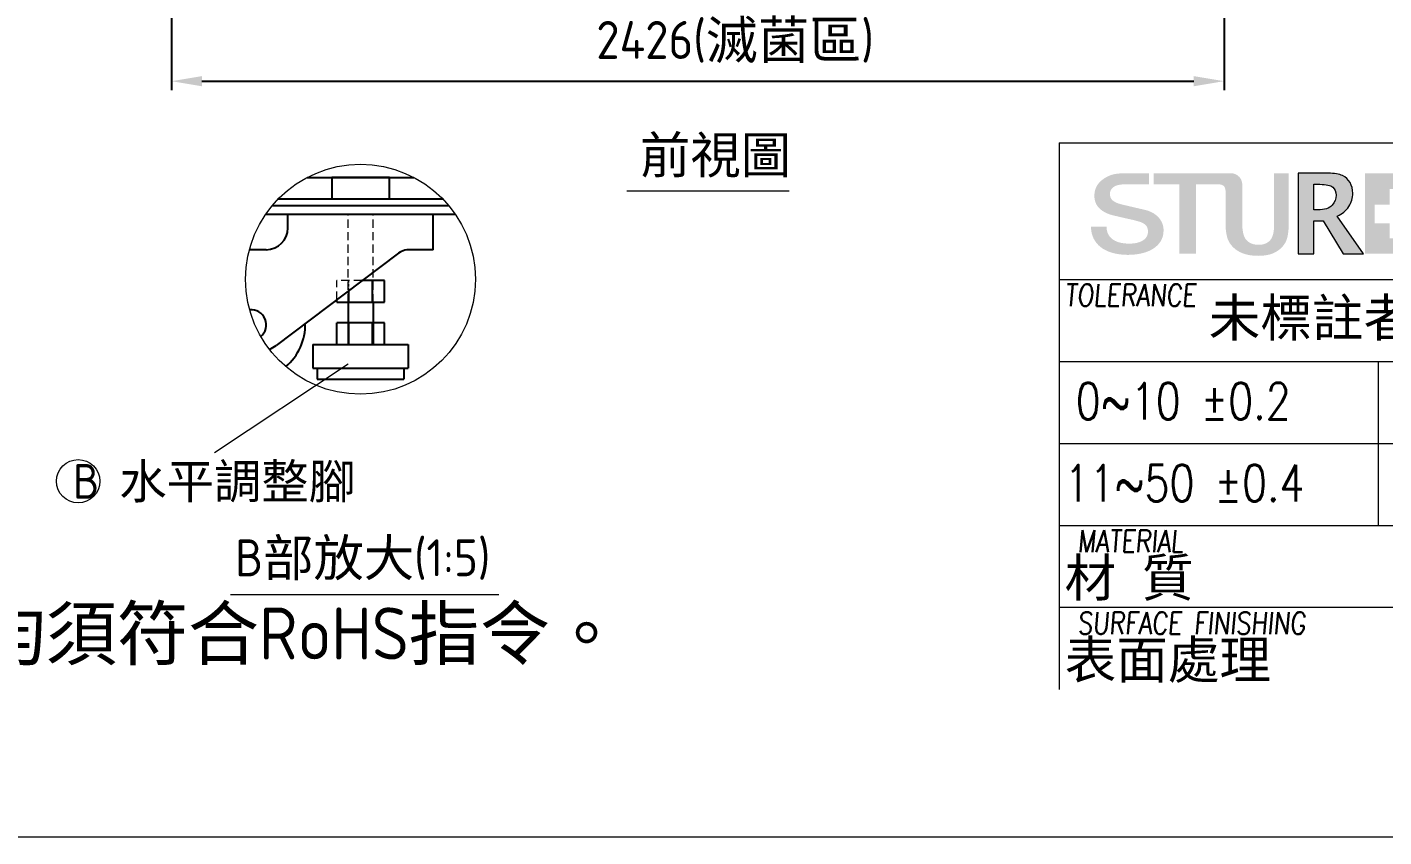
# Model space of a CAD drawing. Header units: millimetres. Extents: x 0 to 12306, y 0 to 8652.
# Drawn here: x 4170 to 7296, y 0 to 1866 of the extents above; entities that cross this region are included whole.
import ezdxf

# ---------------------------------------------------------------- set-up
doc = ezdxf.new("R2010")
doc.units = ezdxf.units.MM
doc.linetypes.add('HIDDEN', pattern=[9.525, 6.35, -3.175])
doc.layers.get('0').update_dxf_attribs({"lineweight": 25})
for name, color, linetype, lineweight in [('D', 3, 'Continuous', 13), ('F', 7, 'Continuous', 15), ('H', 2, 'HIDDEN', 15)]:
    doc.layers.add(name, color=color, linetype=linetype, lineweight=lineweight)
doc.styles.get("Standard").update_dxf_attribs({"font": 'KAIU.TTF'})
doc.styles.add('STU25', font='isocp2.shx')
doc.styles.add('Text', font='romans.shx', dxfattribs={"width": 0.8, "oblique": 10})
doc.dimstyles.new('STU25', dxfattribs={"dimscale": 35, "dimtxt": 2.5, "dimasz": 2, "dimexe": 0.6, "dimexo": 1, "dimgap": 1, "dimtad": 1, "dimdsep": 46, "dimtxsty": 'STU25', "dimcen": 2, "dimazin": 2, "dimtfac": 1, "dimtmove": 0, "dimatfit": 3, "dimfxl": 0, "dimtolj": 1, "dimtzin": 0, "dimarcsym": 0})

# ---------------------------------------------------------------- blocks, each defined once
blk = doc.blocks.new('*D7')
at = {"layer": 'D', "color": 0, "lineweight": -2}
for p, q in [((6928.3, 2352), (6928.3, 1720.8)), ((4502.3, 2302.5), (4502.3, 1720.8)), ((4572.3, 1741.8), (6858.3, 1741.8))]:
    blk.add_line(p, q, dxfattribs=at)
at = {"layer": 'D', "color": 0}
for points in [[(4572.3, 1753.4), (4572.3, 1730.1), (4502.3, 1741.8)], [(6858.3, 1753.4), (6858.3, 1730.1), (6928.3, 1741.8)]]:
    blk.add_solid(points, dxfattribs=at)
at = {"layer": 'Defpoints', "color": 0}
for p in [(6928.3, 2387), (4502.3, 2337.5), (6928.3, 1741.8)]:
    blk.add_point(p, dxfattribs=at)
at = {"layer": 'D', "color": 0, "insert": (5801.3, 1831.9), "char_height": 87.5, "attachment_point": 5, "style": 'STU25'}
blk.add_mtext('\\A1;2426({\\f標楷體|b0|i0|c136|p65;滅菌區})', dxfattribs=at)
blk = doc.blocks.new('新駿LOGO')
at = {"layer": 'F'}
h = blk.add_hatch(color=256, dxfattribs=at)
edge = h.paths.add_edge_path()
edge.add_spline(control_points=[(-529.051, -442.142), (-529.051, -442.306), (-529.019, -442.447), (-528.955, -442.564), (-528.891, -442.681), (-528.802, -442.776), (-528.688, -442.851), (-528.574, -442.925), (-528.443, -442.98), (-528.294, -443.014), (-528.146, -443.048), (-527.986, -443.065), (-527.812, -443.065), (-527.625, -443.065), (-527.465, -443.046), (-527.333, -443.008), (-527.2, -442.969), (-527.093, -442.92), (-527.011, -442.86), (-526.929, -442.799), (-526.87, -442.73), (-526.833, -442.652), (-526.797, -442.573), (-526.778, -442.494), (-526.778, -442.413), (-526.778, -442.248), (-526.821, -442.126), (-526.905, -442.048), (-526.99, -441.97), (-527.082, -441.914), (-527.182, -441.882), (-527.356, -441.826), (-527.558, -441.773), (-527.788, -441.722), (-528.018, -441.672), (-528.302, -441.606), (-528.64, -441.526), (-528.85, -441.478), (-529.024, -441.415), (-529.164, -441.336), (-529.303, -441.257), (-529.413, -441.17), (-529.495, -441.074), (-529.578, -440.977), (-529.636, -440.874), (-529.67, -440.766), (-529.704, -440.657), (-529.721, -440.546), (-529.721, -440.434), (-529.721, -440.216), (-529.67, -440.028), (-529.567, -439.869), (-529.464, -439.71), (-529.329, -439.579), (-529.16, -439.474), (-528.991, -439.37), (-528.855, -439.306), (-528.64, -439.256), (-528.426, -439.205), (-528.133, -439.204), (-527.915, -439.204), (-527.659, -439.204), (-526.729, -439.204), (-526.729, -439.204), (-526.729, -439.204), (-526.732, -439.805), (-526.732, -439.805), (-526.732, -439.805), (-528.141, -439.796), (-528.282, -439.825), (-528.386, -439.847), (-528.478, -439.858), (-528.565, -439.9), (-528.651, -439.942), (-528.723, -439.999), (-528.78, -440.072), (-528.837, -440.144), (-528.866, -440.235), (-528.866, -440.343), (-528.866, -440.496), (-528.812, -440.616), (-528.705, -440.702), (-528.598, -440.789), (-528.458, -440.854), (-528.284, -440.898), (-528.266, -440.902), (-528.194, -440.919), (-528.069, -440.95), (-527.943, -440.98), (-527.803, -441.013), (-527.648, -441.049), (-527.493, -441.086), (-527.341, -441.121), (-527.193, -441.155), (-527.044, -441.189), (-526.938, -441.214), (-526.874, -441.231), (-526.715, -441.275), (-526.576, -441.335), (-526.457, -441.411), (-526.338, -441.488), (-526.239, -441.575), (-526.159, -441.674), (-526.079, -441.773), (-526.02, -441.878), (-525.981, -441.991), (-525.943, -442.103), (-525.923, -442.216), (-525.923, -442.329), (-525.923, -442.57), (-525.979, -442.776), (-526.091, -442.947), (-526.203, -443.118), (-526.349, -443.258), (-526.532, -443.366), (-526.715, -443.476), (-526.922, -443.555), (-527.155, -443.605), (-527.388, -443.655), (-527.625, -443.681), (-527.867, -443.681), (-528.145, -443.681), (-528.408, -443.65), (-528.653, -443.59), (-528.9, -443.53), (-529.115, -443.437), (-529.297, -443.313), (-529.48, -443.188), (-529.626, -443.028), (-529.735, -442.833), (-529.845, -442.637), (-529.902, -442.407), (-529.906, -442.142), (-529.906, -442.142), (-529.051, -442.142), (-529.051, -442.142)], knot_values=[0, 0, 0, 0, 1, 1, 1, 2, 2, 2, 3, 3, 3, 4, 4, 4, 5, 5, 5, 6, 6, 6, 7, 7, 7, 8, 8, 8, 9, 9, 9, 10, 10, 10, 11, 11, 11, 12, 12, 12, 13, 13, 13, 14, 14, 14, 15, 15, 15, 16, 16, 16, 17, 17, 17, 18, 18, 18, 19, 19, 19, 20, 20, 20, 21, 21, 21, 22, 22, 22, 23, 23, 23, 24, 24, 24, 25, 25, 25, 26, 26, 26, 27, 27, 27, 28, 28, 28, 29, 29, 29, 30, 30, 30, 31, 31, 31, 32, 32, 32, 33, 33, 33, 34, 34, 34, 35, 35, 35, 36, 36, 36, 37, 37, 37, 38, 38, 38, 39, 39, 39, 40, 40, 40, 41, 41, 41, 42, 42, 42, 43, 43, 43, 44, 44, 44, 45, 45, 45, 45], degree=3, periodic=0)
edge = h.paths.add_edge_path()
edge.add_spline(control_points=[(-522.525, -440.141), (-522.54, -440.04), (-522.569, -439.94), (-522.628, -439.896), (-522.768, -439.792), (-522.902, -439.814), (-522.902, -439.814), (-522.902, -439.814), (-523.024, -439.814), (-523.024, -439.814), (-523.024, -439.814), (-524.139, -439.814), (-524.139, -439.814), (-524.139, -439.814), (-524.139, -443.624), (-524.139, -443.624), (-524.139, -443.624), (-525.057, -443.624), (-525.057, -443.624), (-525.057, -443.624), (-525.057, -439.814), (-525.057, -439.814), (-525.057, -439.814), (-526.468, -439.814), (-526.468, -439.814), (-526.468, -439.814), (-526.468, -439.204), (-526.468, -439.204), (-526.468, -439.204), (-522.387, -439.204), (-522.387, -439.204)], knot_values=[5.578051, 5.578051, 5.578051, 5.578051, 6, 6, 6, 7, 7, 7, 8, 8, 8, 9, 9, 9, 10, 10, 10, 11, 11, 11, 12, 12, 12, 13, 13, 13, 14, 14, 14, 15, 15, 15, 15], degree=3, periodic=0)
edge.add_spline(control_points=[(-522.396, -439.204), (-522.311, -439.204), (-522.216, -439.204), (-522.216, -439.204), (-522.216, -439.204), (-521.96, -439.187), (-521.763, -439.406), (-521.582, -439.606), (-521.607, -439.851), (-521.607, -439.851), (-521.607, -439.851), (-521.607, -441.917), (-521.607, -441.917), (-521.607, -442.407), (-521.523, -442.732), (-521.357, -442.891), (-521.191, -443.051), (-520.975, -443.131), (-520.71, -443.131), (-520.449, -443.131), (-520.242, -443.052), (-520.087, -442.894), (-519.933, -442.736), (-519.855, -442.433), (-519.855, -441.982), (-519.855, -441.982), (-519.855, -439.204), (-519.855, -439.204), (-519.855, -439.204), (-519.054, -439.204), (-519.054, -439.204), (-519.054, -439.204), (-519.054, -441.919), (-519.054, -441.919), (-519.054, -442.431), (-519.119, -442.798), (-519.247, -443.02), (-519.375, -443.242), (-519.561, -443.417), (-519.804, -443.544), (-520.047, -443.671), (-520.354, -443.735), (-520.727, -443.735), (-521.094, -443.735), (-521.408, -443.676), (-521.671, -443.558), (-521.933, -443.439), (-522.142, -443.263), (-522.295, -443.029), (-522.448, -442.795), (-522.525, -442.422), (-522.525, -441.91), (-522.525, -441.91), (-522.525, -440.923), (-522.525, -440.141)], knot_values=[0.44538, 0.44538, 0.44538, 0.44538, 1, 1, 1, 2, 2, 2, 3, 3, 3, 4, 4, 4, 5, 5, 5, 6, 6, 6, 7, 7, 7, 8, 8, 8, 9, 9, 9, 10, 10, 10, 11, 11, 11, 12, 12, 12, 13, 13, 13, 14, 14, 14, 15, 15, 15, 16, 16, 16, 17, 17, 17, 17.603917, 17.603917, 17.603917, 17.603917], degree=3, periodic=0)
h = blk.add_hatch(color=256, dxfattribs=at)
edge = h.paths.add_edge_path()
edge.add_spline(control_points=[(-522.216, -439.204), (-522.216, -439.204), (-526.468, -439.204), (-526.468, -439.204)], knot_values=[14, 14, 14, 14, 15, 15, 15, 15], degree=3, periodic=0)
edge.add_spline(control_points=[(-526.468, -439.204), (-526.468, -439.204), (-526.468, -439.814), (-526.468, -439.814)], knot_values=[13, 13, 13, 13, 14, 14, 14, 14], degree=3, periodic=0)
edge.add_spline(control_points=[(-526.468, -439.814), (-526.468, -439.814), (-525.057, -439.814), (-525.057, -439.814)], knot_values=[12, 12, 12, 12, 13, 13, 13, 13], degree=3, periodic=0)
edge.add_spline(control_points=[(-525.057, -439.814), (-525.057, -439.814), (-525.057, -443.624), (-525.057, -443.624)], knot_values=[11, 11, 11, 11, 12, 12, 12, 12], degree=3, periodic=0)
edge.add_spline(control_points=[(-525.057, -443.624), (-525.057, -443.624), (-524.139, -443.624), (-524.139, -443.624)], knot_values=[10, 10, 10, 10, 11, 11, 11, 11], degree=3, periodic=0)
edge.add_spline(control_points=[(-524.139, -443.624), (-524.139, -443.624), (-524.139, -439.814), (-524.139, -439.814)], knot_values=[9, 9, 9, 9, 10, 10, 10, 10], degree=3, periodic=0)
edge.add_spline(control_points=[(-524.139, -439.814), (-524.139, -439.814), (-523.024, -439.814), (-523.024, -439.814)], knot_values=[8, 8, 8, 8, 9, 9, 9, 9], degree=3, periodic=0)
edge.add_spline(control_points=[(-523.024, -439.814), (-523.024, -439.814), (-522.902, -439.814), (-522.902, -439.814)], knot_values=[7, 7, 7, 7, 8, 8, 8, 8], degree=3, periodic=0)
edge.add_spline(control_points=[(-522.902, -439.814), (-522.902, -439.814), (-522.768, -439.792), (-522.628, -439.896)], knot_values=[6, 6, 6, 6, 7, 7, 7, 7], degree=3, periodic=0)
edge.add_spline(control_points=[(-522.628, -439.896), (-522.569, -439.94), (-522.54, -440.04), (-522.525, -440.141)], knot_values=[5.578051, 5.578051, 5.578051, 5.578051, 6, 6, 6, 6], degree=3, periodic=0)
edge.add_spline(control_points=[(-522.525, -440.141), (-522.525, -440.923), (-522.525, -441.91), (-522.525, -441.91)], knot_values=[17, 17, 17, 17, 17.603917, 17.603917, 17.603917, 17.603917], degree=3, periodic=0)
edge.add_spline(control_points=[(-522.525, -441.91), (-522.525, -442.422), (-522.448, -442.795), (-522.295, -443.029)], knot_values=[16, 16, 16, 16, 17, 17, 17, 17], degree=3, periodic=0)
edge.add_spline(control_points=[(-522.295, -443.029), (-522.142, -443.263), (-521.933, -443.439), (-521.671, -443.558)], knot_values=[15, 15, 15, 15, 16, 16, 16, 16], degree=3, periodic=0)
edge.add_spline(control_points=[(-521.671, -443.558), (-521.408, -443.676), (-521.094, -443.735), (-520.727, -443.735)], knot_values=[14, 14, 14, 14, 15, 15, 15, 15], degree=3, periodic=0)
edge.add_spline(control_points=[(-520.727, -443.735), (-520.354, -443.735), (-520.047, -443.671), (-519.804, -443.544)], knot_values=[13, 13, 13, 13, 14, 14, 14, 14], degree=3, periodic=0)
edge.add_spline(control_points=[(-519.804, -443.544), (-519.561, -443.417), (-519.375, -443.242), (-519.247, -443.02)], knot_values=[12, 12, 12, 12, 13, 13, 13, 13], degree=3, periodic=0)
edge.add_spline(control_points=[(-519.247, -443.02), (-519.119, -442.798), (-519.054, -442.431), (-519.054, -441.919)], knot_values=[11, 11, 11, 11, 12, 12, 12, 12], degree=3, periodic=0)
edge.add_spline(control_points=[(-519.054, -441.919), (-519.054, -441.919), (-519.054, -439.204), (-519.054, -439.204)], knot_values=[10, 10, 10, 10, 11, 11, 11, 11], degree=3, periodic=0)
edge.add_spline(control_points=[(-519.054, -439.204), (-519.054, -439.204), (-519.855, -439.204), (-519.855, -439.204)], knot_values=[9, 9, 9, 9, 10, 10, 10, 10], degree=3, periodic=0)
edge.add_spline(control_points=[(-519.855, -439.204), (-519.855, -439.204), (-519.855, -441.982), (-519.855, -441.982)], knot_values=[8, 8, 8, 8, 9, 9, 9, 9], degree=3, periodic=0)
edge.add_spline(control_points=[(-519.855, -441.982), (-519.855, -442.433), (-519.933, -442.736), (-520.087, -442.894)], knot_values=[7, 7, 7, 7, 8, 8, 8, 8], degree=3, periodic=0)
edge.add_spline(control_points=[(-520.087, -442.894), (-520.242, -443.052), (-520.449, -443.131), (-520.71, -443.131)], knot_values=[6, 6, 6, 6, 7, 7, 7, 7], degree=3, periodic=0)
edge.add_spline(control_points=[(-520.71, -443.131), (-520.975, -443.131), (-521.191, -443.051), (-521.357, -442.891)], knot_values=[5, 5, 5, 5, 6, 6, 6, 6], degree=3, periodic=0)
edge.add_spline(control_points=[(-521.357, -442.891), (-521.523, -442.732), (-521.607, -442.407), (-521.607, -441.917)], knot_values=[4, 4, 4, 4, 5, 5, 5, 5], degree=3, periodic=0)
edge.add_spline(control_points=[(-521.607, -441.917), (-521.607, -441.917), (-521.607, -439.851), (-521.607, -439.851)], knot_values=[3, 3, 3, 3, 4, 4, 4, 4], degree=3, periodic=0)
edge.add_spline(control_points=[(-521.607, -439.851), (-521.607, -439.851), (-521.582, -439.606), (-521.763, -439.406)], knot_values=[2, 2, 2, 2, 3, 3, 3, 3], degree=3, periodic=0)
edge.add_spline(control_points=[(-521.763, -439.406), (-521.96, -439.187), (-522.216, -439.204), (-522.216, -439.204)], knot_values=[1, 1, 1, 1, 2, 2, 2, 2], degree=3, periodic=0)
h = blk.add_hatch(color=256, dxfattribs=at)
edge = h.paths.add_edge_path()
edge.add_spline(control_points=[(-518.536, -443.624), (-518.536, -443.624), (-518.536, -439.204), (-518.536, -439.204), (-518.536, -439.204), (-516.884, -439.204), (-516.884, -439.204), (-516.545, -439.204), (-516.288, -439.246), (-516.111, -439.33), (-515.934, -439.415), (-515.794, -439.544), (-515.692, -439.716), (-515.59, -439.888), (-515.538, -440.082), (-515.538, -440.299), (-515.538, -440.557), (-515.613, -440.802), (-515.762, -441.032), (-515.912, -441.261), (-516.122, -441.437), (-516.394, -441.558), (-516.394, -441.558), (-514.952, -443.624), (-514.952, -443.624), (-514.952, -443.624), (-516.071, -443.624), (-516.071, -443.624), (-516.071, -443.624), (-517.172, -441.815), (-517.172, -441.815), (-517.172, -441.815), (-517.672, -441.815), (-517.672, -441.815), (-517.672, -441.815), (-517.672, -443.624), (-517.672, -443.624), (-517.672, -443.624), (-518.536, -443.624), (-518.536, -443.624)], knot_values=[0, 0, 0, 0, 1, 1, 1, 2, 2, 2, 3, 3, 3, 4, 4, 4, 5, 5, 5, 6, 6, 6, 7, 7, 7, 8, 8, 8, 9, 9, 9, 10, 10, 10, 11, 11, 11, 12, 12, 12, 13, 13, 13, 13], degree=3, periodic=0)
edge = h.paths.add_edge_path(flags=16)
edge.add_spline(control_points=[(-517.672, -441.21), (-517.672, -441.21), (-517.462, -441.21), (-517.462, -441.21), (-517.084, -441.21), (-516.822, -441.127), (-516.676, -440.962), (-516.53, -440.796), (-516.456, -440.609), (-516.456, -440.4), (-516.456, -440.219), (-516.515, -440.075), (-516.633, -439.968), (-516.751, -439.862), (-516.991, -439.809), (-517.351, -439.809), (-517.351, -439.809), (-517.672, -439.809), (-517.672, -439.809), (-517.672, -439.809), (-517.672, -441.21), (-517.672, -441.21)], knot_values=[0, 0, 0, 0, 1, 1, 1, 2, 2, 2, 3, 3, 3, 4, 4, 4, 5, 5, 5, 6, 6, 6, 7, 7, 7, 7], degree=3, periodic=0)
h = blk.add_hatch(color=256, dxfattribs=at)
edge = h.paths.add_edge_path()
edge.add_spline(control_points=[(-514.869, -439.204), (-514.869, -439.204), (-514.869, -443.624), (-514.869, -443.624)], knot_values=[0, 0, 0, 0, 1, 1, 1, 1], degree=3, periodic=0)
edge.add_spline(control_points=[(-514.869, -443.624), (-514.869, -443.624), (-513.047, -443.624), (-513.047, -443.624)], knot_values=[8, 8, 8, 8, 9, 9, 9, 9], degree=3, periodic=0)
edge.add_spline(control_points=[(-513.047, -443.624), (-512.514, -443.624), (-512.094, -443.524), (-511.788, -443.322)], knot_values=[7, 7, 7, 7, 8, 8, 8, 8], degree=3, periodic=0)
edge.add_spline(control_points=[(-511.788, -443.322), (-511.48, -443.121), (-511.247, -442.847), (-511.087, -442.501)], knot_values=[6, 6, 6, 6, 7, 7, 7, 7], degree=3, periodic=0)
edge.add_spline(control_points=[(-511.087, -442.501), (-510.927, -442.155), (-510.846, -441.761), (-510.846, -441.321)], knot_values=[5, 5, 5, 5, 6, 6, 6, 6], degree=3, periodic=0)
edge.add_spline(control_points=[(-510.846, -441.321), (-510.846, -440.871), (-510.931, -440.488), (-511.099, -440.17)], knot_values=[4, 4, 4, 4, 5, 5, 5, 5], degree=3, periodic=0)
edge.add_spline(control_points=[(-511.099, -440.17), (-511.267, -439.852), (-511.493, -439.612), (-511.777, -439.448)], knot_values=[3, 3, 3, 3, 4, 4, 4, 4], degree=3, periodic=0)
edge.add_spline(control_points=[(-511.777, -439.448), (-512.061, -439.285), (-512.457, -439.204), (-512.967, -439.204)], knot_values=[2, 2, 2, 2, 3, 3, 3, 3], degree=3, periodic=0)
edge.add_spline(control_points=[(-512.967, -439.204), (-512.967, -439.204), (-514.869, -439.204), (-514.869, -439.204)], knot_values=[1, 1, 1, 1, 2, 2, 2, 2], degree=3, periodic=0)
h.paths.add_polyline_path([(-514.335, -441.95), (-513.511, -441.95), (-513.511, -442.773), (-512.482, -442.773), (-512.482, -441.95), (-511.637, -441.95), (-511.637, -440.92), (-512.482, -440.92), (-512.482, -440.074), (-513.511, -440.074), (-513.511, -440.92), (-514.335, -440.92)], flags=16)
at = {"layer": 'F', "lineweight": 0}
for points, knots in [([(-518.536, -443.624), (-518.536, -443.624), (-518.536, -439.204), (-518.536, -439.204), (-518.536, -439.204), (-516.884, -439.204), (-516.884, -439.204), (-516.545, -439.204), (-516.288, -439.246), (-516.111, -439.33), (-515.934, -439.415), (-515.794, -439.544), (-515.692, -439.716), (-515.59, -439.888), (-515.538, -440.082), (-515.538, -440.299), (-515.538, -440.557), (-515.613, -440.802), (-515.762, -441.032), (-515.912, -441.261), (-516.122, -441.437), (-516.394, -441.558), (-516.394, -441.558), (-514.952, -443.624), (-514.952, -443.624), (-514.952, -443.624), (-516.071, -443.624), (-516.071, -443.624), (-516.071, -443.624), (-517.172, -441.815), (-517.172, -441.815), (-517.172, -441.815), (-517.672, -441.815), (-517.672, -441.815), (-517.672, -441.815), (-517.672, -443.624), (-517.672, -443.624), (-517.672, -443.624), (-518.536, -443.624), (-518.536, -443.624)], [0, 0, 0, 0, 1, 1, 1, 2, 2, 2, 3, 3, 3, 4, 4, 4, 5, 5, 5, 6, 6, 6, 7, 7, 7, 8, 8, 8, 9, 9, 9, 10, 10, 10, 11, 11, 11, 12, 12, 12, 13, 13, 13, 13]), ([(-517.672, -441.21), (-517.672, -441.21), (-517.462, -441.21), (-517.462, -441.21), (-517.084, -441.21), (-516.822, -441.127), (-516.676, -440.962), (-516.53, -440.796), (-516.456, -440.609), (-516.456, -440.4), (-516.456, -440.219), (-516.515, -440.075), (-516.633, -439.968), (-516.751, -439.862), (-516.991, -439.809), (-517.351, -439.809), (-517.351, -439.809), (-517.672, -439.809), (-517.672, -439.809), (-517.672, -439.809), (-517.672, -441.21), (-517.672, -441.21)], [0, 0, 0, 0, 1, 1, 1, 2, 2, 2, 3, 3, 3, 4, 4, 4, 5, 5, 5, 6, 6, 6, 7, 7, 7, 7])]:
    blk.add_open_spline(points, degree=3, knots=knots, dxfattribs=at)

msp = doc.modelspace()

# ---------------------------------------------------------------- linework, layer by layer
for p, q in [((4815.159, 1520.036), (5060.489, 1520.036)), ((4719.313, 1435.036), (5156.335, 1435.036)), ((4770.586, 1403.426), (4770.586, 1435.036)), ((5105.586, 1353.426), (5105.586, 1435.036)), ((4720.586, 1353.426), (4681.804, 1353.426)), ((5105.586, 1353.426), (5052.344, 1353.426)), ((5022.212, 1343.326), (4743.284, 1132.685)), ((4993.086, 1282.138), (4941.187, 1282.138)), ((4965.586, 1232.138), (4965.586, 1282.138)), ((4993.086, 1232.138), (4993.086, 1282.138)), ((4910.586, 1232.138), (4910.586, 1259.028)), ((4883.086, 1232.138), (4883.086, 1238.261)), ((4883.086, 1232.138), (4993.086, 1232.138)), ((4909.336, 1232.138), (4909.336, 1135.036)), ((4966.836, 1232.138), (4966.836, 1135.036)), ((4883.086, 1135.036), (4883.086, 1185.036)), ((4993.086, 1185.036), (4883.086, 1185.036)), ((4910.586, 1135.036), (4910.586, 1185.036)), ((4965.586, 1135.036), (4965.586, 1185.036)), ((4993.086, 1135.036), (4993.086, 1185.036)), ((4828.086, 1135.036), (4828.086, 1080.036)), ((4828.086, 1135.036), (5048.086, 1135.036)), ((4883.086, 1135.036), (4993.086, 1135.036)), ((5048.086, 1135.036), (5048.086, 1080.036)), ((4828.086, 1080.036), (5048.086, 1080.036)), ((4838.086, 1080.036), (4838.086, 1055.036)), ((5038.086, 1080.036), (5038.086, 1055.036)), ((4838.086, 1055.036), (5038.086, 1055.036))]:
    msp.add_line(p, q)
at = {"linetype": 'Continuous'}
for p, q in [((5004.481, 1520.036), (4871.69, 1520.036)), ((4871.69, 1520.036), (4871.69, 1470.036)), ((5004.481, 1470.036), (5004.481, 1520.036)), ((5127.645, 1470.036), (4748.003, 1470.036)), ((4734.47, 1455.036), (5141.178, 1455.036))]:
    msp.add_line(p, q, dxfattribs=at)
for centre, radius, start, end in [((4720.586, 1403.426), 50, 270, 0), ((5052.344, 1303.426), 50, 90, 127.059372), ((4685.586, 1180.036), 35, 309.968848, 95.288708), ((4685.586, 1180.036), 125, 309.740022, 1.576252), ((4698.086, 1192.536), 75, 293.327682, 307.059372)]:
    msp.add_arc(centre, radius, start, end)
at = {"layer": 'D'}
for p, q in [((5551.791, 1489.354), (5925.522, 1489.354)), ((4638.335, 558.729), (5256.815, 558.729))]:
    msp.add_line(p, q, dxfattribs=at)
at = {"layer": 'D', "linetype": 'Continuous'}
msp.add_line((4909.181, 1089.14), (4601.137, 884.8), dxfattribs=at)
at = {"layer": 'D'}
for centre, radius in [((4937.824, 1285.182), 264.959), ((4287.086, 819.593), 50)]:
    msp.add_circle(centre, radius, dxfattribs=at)
at = {"layer": 'F', "color": 7}
for p, q in [((6548.247, 1599.753), (12050.247, 1599.753)), ((6548.247, 1284.753), (12050.247, 1284.753)), ((6548.247, 1095.753), (9572.247, 1095.753)), ((7283.247, 1095.753), (7283.247, 717.753)), ((6548.247, 906.753), (12050.247, 906.753)), ((6548.247, 717.753), (12050.247, 717.753)), ((12050.247, 528.753), (6548.247, 528.753))]:
    msp.add_line(p, q, dxfattribs=at)
at = {"layer": 'F'}
msp.add_line((6548.247, 1599.753), (6548.247, 339.753), dxfattribs=at)
at = {"layer": 'F', "color": 6}
msp.add_lwpolyline([(0, 8652), (0, 0), (12306, 0), (12306, 8652)], close=True, dxfattribs=at)
at = {"layer": 'H', "ltscale": 3}
for p, q in [((4909.336, 1232.138), (4909.336, 1435.036)), ((4966.836, 1232.138), (4966.836, 1435.036)), ((4883.086, 1238.261), (4883.086, 1282.138)), ((4941.187, 1282.138), (4883.086, 1282.138))]:
    msp.add_line(p, q, dxfattribs=at)
at = {"layer": 'H'}
msp.add_line((4910.586, 1259.028), (4910.586, 1282.138), dxfattribs=at)

# ---------------------------------------------------------------- block references
at = {"xscale": 42, "yscale": 42, "zscale": 42}
msp.add_blockref('新駿LOGO', (28877.502, 19976.077), dxfattribs=at)

# ---------------------------------------------------------------- texts
at = {"insert": (2575.862, 528.84), "char_height": 120.00771, "attachment_point": 1, "style": 'STU25'}
msp.add_mtext('{\\f標楷體|b0|i0|c136|p65;註：本零件及其用料均須符合}RoHS{\\f標楷體|b0|i0|c136|p65;指令。}', dxfattribs=at)
at = {"layer": 'D', "color": 11, "attachment_point": 1}
for s, insert, char_height in [('前視圖', (5582.382, 1614.175), 85), ('{\\Fisocp2.shx;\\C3;B \\f標楷體|b0|i0|c136|p65;水平調整腳}', (4274.951, 859.461), 80), ('{\\Fisocp2.shx;B}部放大{\\Fisocp2.shx;(1:5)}', (4648.569, 685.699), 85)]:
    msp.add_mtext(s, dxfattribs=dict(at, insert=insert, char_height=char_height))
at = {"layer": 'F', "color": 1, "lineweight": 15, "style": 'Text', "oblique": 5, "width": 0.8}
for s, p in [('TOLERANCE', (6561.534, 1223.468)), ('MATERIAL', (6590.519, 656.468)), ('SURFACE FINISHING', (6590.519, 467.468))]:
    msp.add_text(s, height=50.4, dxfattribs=at).set_placement(p)
at = {"layer": 'F', "lineweight": -3}
for s, p in [('未標註者一般公差表', (6892.837, 1152.91)), ('材 質', (6560.634, 553.956)), ('表面處理', (6560.634, 364.956))]:
    msp.add_text(s, height=87.1812, dxfattribs=at).set_placement(p)
at = {"layer": 'F', "lineweight": 20, "style": 'Text', "width": 0.8}
for s, p in [('0~10 ±0.2', (6586.291, 962.287)), ('11~50 ±0.4', (6560.553, 773.287))]:
    msp.add_text(s, height=84, dxfattribs=at).set_placement(p)

# ---------------------------------------------------------------- dimensions: what is measured, and where the dimension line sits
at = {"layer": 'D'}
dim = msp.add_linear_dim(base=(6928.307, 1741.756), p1=(4502.307, 2337.52), p2=(6928.307, 2387.032), text='<>({\\f標楷體|b0|i0|c136|p65;滅菌區})', dimstyle='STU25', dxfattribs=at)
dim.commit()
dim.dimension.update_dxf_attribs({"geometry": '*D7', "text_midpoint": (5801.276, 1741.756), "dimtype": 160})

doc.saveas('drawing.dxf')
